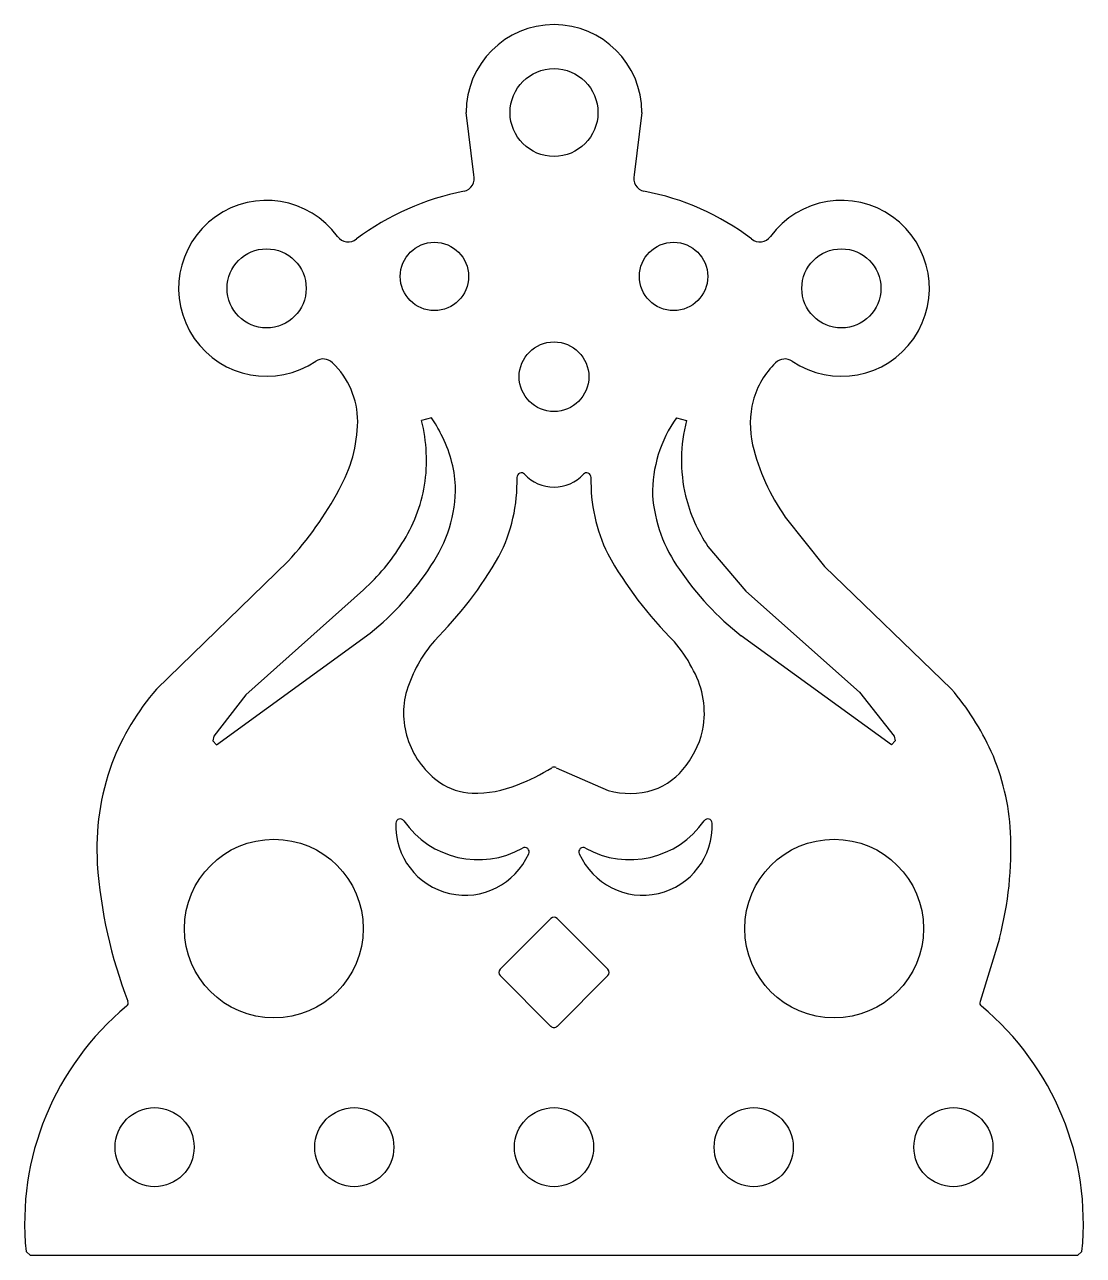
# Model space of a CAD drawing. Header units: millimetres. Extents: x 15.3 to 39.4, y 7.8 to 35.8.
import ezdxf

# ---------------------------------------------------------------- set-up
doc = ezdxf.new("R2010")
doc.units = ezdxf.units.MM
doc.header["$MEASUREMENT"] = 0

msp = doc.modelspace()

# ---------------------------------------------------------------- linework, layer by layer
at = {"color": 93}
for p, q in [((25.544, 32.428), (25.366, 33.848)), ((29.366, 33.848), (29.188, 32.428)), ((24.582, 26.903), (24.353, 26.842)), ((30.15, 26.903), (30.379, 26.842)), ((18.323, 20.727), (21.319, 23.643)), ((27.417, 18.943), (28.601, 18.427)), ((27.295, 15.515), (26.138, 14.358)), ((28.594, 14.358), (27.437, 15.515)), ((37.498, 15.061), (37.058, 13.627)), ((26.138, 14.216), (27.295, 13.059)), ((27.437, 13.059), (28.594, 14.216)), ((39.276, 7.848), (15.456, 7.848))]:
    msp.add_line(p, q, dxfattribs=at)
at = {"color": 93, "linetype": 'Continuous'}
for p, q in [((15.456, 7.848), (15.356, 7.938)), ((39.276, 7.848), (39.376, 7.938))]:
    msp.add_line(p, q, dxfattribs=at)
at = {"color": 93, "flags": 128}
for points in [[(32.627, 24.644), (33.522, 23.523), (36.405, 20.733)], [(30.868, 23.974), (31.73, 22.961), (34.319, 20.661), (35.103, 19.659), (35.13, 19.552), (35.047, 19.464), (31.622, 21.943)], [(23.032, 22.991), (20.358, 20.602), (19.629, 19.659), (19.602, 19.552), (19.685, 19.464), (23.186, 22.006)]]:
    msp.add_lwpolyline(points, dxfattribs=at)
at = {"color": 93}
for centre, radius in [((27.366, 33.848), 1), ((24.646, 30.119), 0.778), ((30.086, 30.119), 0.778), ((20.828, 29.848), 0.9), ((33.904, 29.848), 0.9), ((27.366, 27.838), 0.793), ((20.994, 15.283), 2.033), ((33.738, 15.283), 2.033), ((18.28, 10.31), 0.9), ((22.823, 10.31), 0.9), ((27.366, 10.31), 0.9), ((31.909, 10.31), 0.9), ((36.452, 10.31), 0.9)]:
    msp.add_circle(centre, radius, dxfattribs=at)
for centre, radius, start, end in [((27.366, 33.848), 2, 0, 180), ((25.254, 32.351), 0.3, 282.6098, 14.9981), ((29.478, 32.351), 0.3, 165.0019, 257.3902), ((26.481, 26.147), 6.024, 101.1162, 126.7901), ((28.36, 26.391), 5.764, 52.6204, 79.4734), ((20.828, 29.848), 2, 36.15, 304.0192), ((33.904, 29.848), 2, 235.9807, 143.85), ((22.685, 31.205), 0.3, 216.15, 308.8789), ((32.047, 31.205), 0.3, 231.1211, 323.85), ((22.114, 27.942), 0.3, 45.3876, 124.0193), ((21.038, 26.807), 1.864, 0.311, 46.3176), ((33.708, 26.799), 1.879, 133.8082, 164.7836), ((32.618, 27.942), 0.3, 55.9807, 134.6124), ((34.028, 26.763), 2.198, 166.0531, 192.3768), ((21.637, 24.946), 3.535, 26.4847, 33.6078), ((32.591, 25.185), 2.985, 144.8626, 180.8333), ((19.671, 26.871), 3.231, 330.3174, 359.0559), ((20.77, 25.934), 3.696, 351.2094, 14.224), ((33.878, 25.942), 3.613, 165.5719, 192.9953), ((22.279, 25.195), 2.851, 3.2443, 27.7521), ((36.687, 27.474), 4.949, 193.8219, 214.8793), ((22.814, 25.448), 3.712, 332.7368, 1.5504), ((26.624, 25.55), 0.1, 42.6876, 181.1804), ((27.366, 26.234), 0.909, 222.6873, 317.3126), ((28.108, 25.55), 0.1, 358.8196, 137.3124), ((31.908, 25.446), 3.702, 178.4201, 206.2361), ((15.618, 28.929), 7.775, 317.1664, 331.9314), ((20.92, 25.965), 3.553, 327.2093, 350.3457), ((22, 25.318), 3.125, 325.1444, 0.6967), ((32.91, 25.383), 3.312, 184.1888, 215.7218), ((33.923, 26.013), 3.673, 193.9213, 213.7233), ((19.937, 26.46), 4.649, 311.7415, 328.646), ((36.318, 28.098), 8.84, 209.0204, 225.3496), ((19.071, 27.107), 6.555, 308.8898, 326.9467), ((18.187, 28.302), 9.142, 314.9466, 330.1195), ((35.81, 27.243), 6.755, 214.1685, 231.69), ((27.034, 19.766), 3.158, 139.1491, 162.8152), ((27.828, 19.847), 3.006, 27.2485, 40.7521), ((28.71, 20.172), 2.076, 352.5388, 30.4066), ((22.66, 16.971), 5.738, 139.1083, 158.8561), ((31.925, 16.871), 5.914, 24.3695, 40.7637), ((25.769, 20.183), 1.827, 163.5784, 200.5365), ((28.749, 20.244), 2.048, 322.4419, 350.4008), ((25.905, 20.202), 1.961, 199.6706, 234.5845), ((22.602, 17.107), 5.635, 159.9295, 183.5464), ((32.479, 17.188), 5.28, 3.1093, 23.7096), ((25.161, 22.287), 3.977, 290.2587, 302.7854), ((27.366, 18.858), 0.1, 59.0514, 120.9486), ((29.124, 19.89), 1.536, 289.0234, 324.3891), ((25.573, 19.821), 1.46, 236.5379, 267.1647), ((25.58, 20.832), 2.469, 268.1712, 292.8373), ((29.093, 20.192), 1.833, 254.4092, 286.8397), ((25.345, 17.621), 1.579, 177.7609, 336.3258), ((23.867, 17.679), 0.1, 34.7594, 177.7609), ((25.642, 18.91), 2.06, 214.759, 299.3278), ((29.387, 17.621), 1.579, 203.6742, 2.2391), ((29.09, 18.91), 2.06, 240.6722, 325.241), ((30.865, 17.679), 0.1, 2.2391, 145.2406), ((29.672, 17.1), 8.088, 345.3976, 2.6522), ((26.7, 17.027), 0.1, 336.326, 119.3281), ((28.032, 17.027), 0.1, 60.6719, 203.674), ((27.633, 17.486), 10.681, 183.9043, 201.1746), ((27.366, 15.444), 0.1, 45, 135), ((26.209, 14.287), 0.1, 135.0004, 225), ((28.523, 14.287), 0.1, 315, 44.9996), ((21.734, 8.581), 6.41, 129.6548, 185.757), ((17.58, 13.593), 0.1, 309.6545, 20.0111), ((37.152, 13.593), 0.1, 159.9889, 230.3455), ((32.998, 8.581), 6.41, 354.243, 50.3452), ((27.366, 13.13), 0.1, 224.9996, 315.0004)]:
    msp.add_arc(centre, radius, start, end, dxfattribs=at)

doc.saveas('drawing.dxf')
